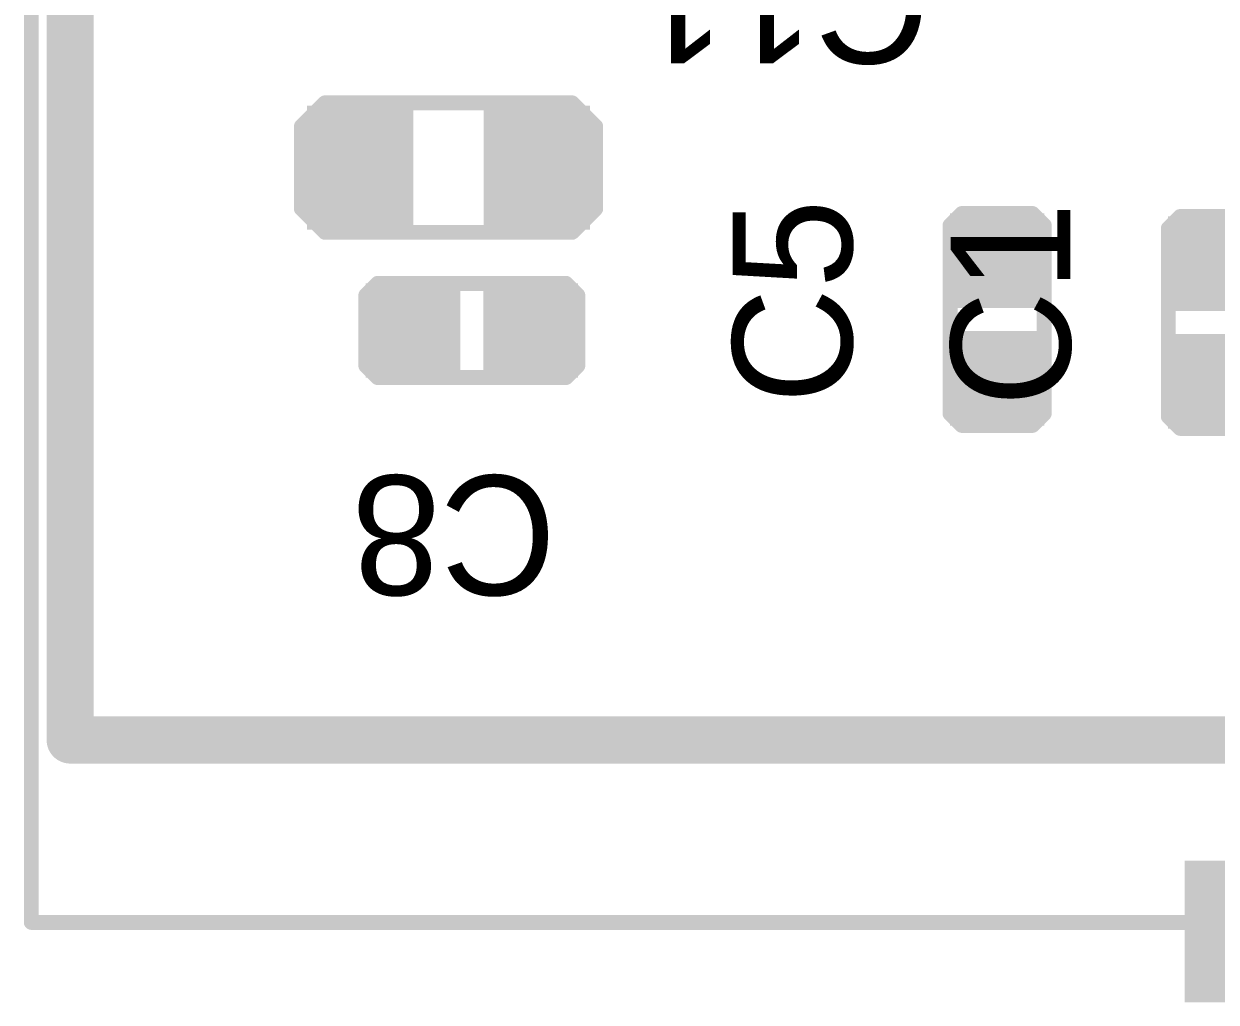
# Model space of a CAD drawing. Extents: x 2.68 to 4.92, y 2.73 to 4.69.
# Drawn here: x 2.9515 to 3.3502, y 2.7413 to 3.0686 of the extents above; entities that cross this region are included whole.
import ezdxf

# ---------------------------------------------------------------- set-up
doc = ezdxf.new("R2010")
doc.units = 0
doc.layers.get('0').update_dxf_attribs({"linetype": 'CONTINUOUS'})
for name, color, linetype in [('BOTTOMLAYER', 5, 'CONTINUOUS'), ('BOTTOMSOLDER', 6, 'CONTINUOUS'), ('MECHANICAL1', 6, 'CONTINUOUS'), ('MULTILAYER', 9, 'CONTINUOUS'), ('TOPLAYER', 1, 'CONTINUOUS'), ('TOPOVERLAY', 2, 'CONTINUOUS'), ('TOPPASTE', 8, 'CONTINUOUS'), ('TOPSOLDER', 216, 'CONTINUOUS')]:
    doc.layers.add(name, color=color, linetype=linetype)

# ---------------------------------------------------------------- blocks, each defined once
blk = doc.blocks.new('0402C_6')
at = {"layer": 'TOPLAYER'}
for points in [[(-0.01181, -0.01181), (0.01181, -0.01181), (-0.01181, 0.01181), (0.01181, 0.01181)], [(0.02756, -0.01181), (0.05118, -0.01181), (0.02756, 0.01181), (0.05118, 0.01181)]]:
    blk.add_solid(points, dxfattribs=at)
at = {"layer": 'TOPOVERLAY', "const_width": 0.005}
for points in [[(-0.01181, 0.01575), (-0.01575, 0.01181)], [(-0.01181, 0.01575), (0.05118, 0.01575)], [(0.05118, 0.01575), (0.05512, 0.01181)], [(-0.01575, 0.01181), (-0.01575, 0.01181)], [(-0.01575, 0.01181), (-0.01575, -0.01181)], [(0.05512, 0.01181), (0.05512, 0.01181)], [(0.05512, 0.01181), (0.05512, -0.01181)], [(-0.01575, -0.01181), (-0.01181, -0.01575)], [(-0.01575, -0.01181), (-0.01575, -0.01181)], [(0.05512, -0.01181), (0.05118, -0.01575)], [(0.05512, -0.01181), (0.05512, -0.01181)], [(-0.01181, -0.01575), (0.05118, -0.01575)], [(0.05118, -0.01575), (0.05118, -0.01575)]]:
    blk.add_lwpolyline(points, dxfattribs=at)
at = {"layer": 'TOPOVERLAY', "const_width": 0.0025}
for points in [[(-0.01306, 0.01575, 1), (-0.01056, 0.01575, 1)], [(-0.01306, 0.01575, 1), (-0.01056, 0.01575, 1)], [(0.04993, 0.01575, 1), (0.05243, 0.01575, 1)], [(0.04993, 0.01575, 1), (0.05243, 0.01575, 1)], [(-0.017, 0.01181, 1), (-0.0145, 0.01181, 1)], [(-0.017, 0.01181, 1), (-0.0145, 0.01181, 1)], [(-0.017, 0.01181, 1), (-0.0145, 0.01181, 1)], [(-0.017, 0.01181, 1), (-0.0145, 0.01181, 1)], [(0.05387, 0.01181, 1), (0.05637, 0.01181, 1)], [(0.05387, 0.01181, 1), (0.05637, 0.01181, 1)], [(0.05387, 0.01181, 1), (0.05637, 0.01181, 1)], [(0.05387, 0.01181, 1), (0.05637, 0.01181, 1)], [(-0.017, -0.01181, 1), (-0.0145, -0.01181, 1)], [(-0.017, -0.01181, 1), (-0.0145, -0.01181, 1)], [(-0.017, -0.01181, 1), (-0.0145, -0.01181, 1)], [(-0.017, -0.01181, 1), (-0.0145, -0.01181, 1)], [(0.05387, -0.01181, 1), (0.05637, -0.01181, 1)], [(0.05387, -0.01181, 1), (0.05637, -0.01181, 1)], [(0.05387, -0.01181, 1), (0.05637, -0.01181, 1)], [(0.05387, -0.01181, 1), (0.05637, -0.01181, 1)], [(-0.01306, -0.01575, 1), (-0.01056, -0.01575, 1)], [(-0.01306, -0.01575, 1), (-0.01056, -0.01575, 1)], [(0.04993, -0.01575, 1), (0.05243, -0.01575, 1)], [(0.04993, -0.01575, 1), (0.05243, -0.01575, 1)], [(0.04993, -0.01575, 1), (0.05243, -0.01575, 1)], [(0.04993, -0.01575, 1), (0.05243, -0.01575, 1)]]:
    blk.add_lwpolyline(points, format="xyb", close=True, dxfattribs=at)
at = {"layer": 'TOPPASTE'}
for points in [[(-0.01181, -0.01181), (0.01181, -0.01181), (-0.01181, 0.01181), (0.01181, 0.01181)], [(0.02756, -0.01181), (0.05118, -0.01181), (0.02756, 0.01181), (0.05118, 0.01181)]]:
    blk.add_solid(points, dxfattribs=at)
at = {"layer": 'TOPSOLDER'}
for points in [[(-0.01581, -0.01581), (0.01581, -0.01581), (-0.01581, 0.01581), (0.01581, 0.01581)], [(0.02356, -0.01581), (0.05518, -0.01581), (0.02356, 0.01581), (0.05518, 0.01581)]]:
    blk.add_solid(points, dxfattribs=at)
blk = doc.blocks.new('0402C_10')
at = {"layer": 'TOPLAYER'}
for points in [[(-0.01181, -0.01181), (0.01181, -0.01181), (-0.01181, 0.01181), (0.01181, 0.01181)], [(0.02756, -0.01181), (0.05118, -0.01181), (0.02756, 0.01181), (0.05118, 0.01181)]]:
    blk.add_solid(points, dxfattribs=at)
at = {"layer": 'TOPOVERLAY', "const_width": 0.005}
for points in [[(-0.01181, 0.01575), (-0.01575, 0.01181)], [(-0.01181, 0.01575), (0.05118, 0.01575)], [(0.05118, 0.01575), (0.05512, 0.01181)], [(-0.01575, 0.01181), (-0.01575, 0.01181)], [(-0.01575, 0.01181), (-0.01575, -0.01181)], [(0.05512, 0.01181), (0.05512, 0.01181)], [(0.05512, 0.01181), (0.05512, -0.01181)], [(-0.01575, -0.01181), (-0.01181, -0.01575)], [(-0.01575, -0.01181), (-0.01575, -0.01181)], [(0.05512, -0.01181), (0.05118, -0.01575)], [(0.05512, -0.01181), (0.05512, -0.01181)], [(-0.01181, -0.01575), (0.05118, -0.01575)], [(0.05118, -0.01575), (0.05118, -0.01575)]]:
    blk.add_lwpolyline(points, dxfattribs=at)
at = {"layer": 'TOPOVERLAY', "const_width": 0.0025}
for points in [[(-0.01306, 0.01575, 1), (-0.01056, 0.01575, 1)], [(-0.01306, 0.01575, 1), (-0.01056, 0.01575, 1)], [(0.04993, 0.01575, 1), (0.05243, 0.01575, 1)], [(0.04993, 0.01575, 1), (0.05243, 0.01575, 1)], [(-0.017, 0.01181, 1), (-0.0145, 0.01181, 1)], [(-0.017, 0.01181, 1), (-0.0145, 0.01181, 1)], [(-0.017, 0.01181, 1), (-0.0145, 0.01181, 1)], [(-0.017, 0.01181, 1), (-0.0145, 0.01181, 1)], [(0.05387, 0.01181, 1), (0.05637, 0.01181, 1)], [(0.05387, 0.01181, 1), (0.05637, 0.01181, 1)], [(0.05387, 0.01181, 1), (0.05637, 0.01181, 1)], [(0.05387, 0.01181, 1), (0.05637, 0.01181, 1)], [(-0.017, -0.01181, 1), (-0.0145, -0.01181, 1)], [(-0.017, -0.01181, 1), (-0.0145, -0.01181, 1)], [(-0.017, -0.01181, 1), (-0.0145, -0.01181, 1)], [(-0.017, -0.01181, 1), (-0.0145, -0.01181, 1)], [(0.05387, -0.01181, 1), (0.05637, -0.01181, 1)], [(0.05387, -0.01181, 1), (0.05637, -0.01181, 1)], [(0.05387, -0.01181, 1), (0.05637, -0.01181, 1)], [(0.05387, -0.01181, 1), (0.05637, -0.01181, 1)], [(-0.01306, -0.01575, 1), (-0.01056, -0.01575, 1)], [(-0.01306, -0.01575, 1), (-0.01056, -0.01575, 1)], [(0.04993, -0.01575, 1), (0.05243, -0.01575, 1)], [(0.04993, -0.01575, 1), (0.05243, -0.01575, 1)], [(0.04993, -0.01575, 1), (0.05243, -0.01575, 1)], [(0.04993, -0.01575, 1), (0.05243, -0.01575, 1)]]:
    blk.add_lwpolyline(points, format="xyb", close=True, dxfattribs=at)
at = {"layer": 'TOPPASTE'}
for points in [[(-0.01181, -0.01181), (0.01181, -0.01181), (-0.01181, 0.01181), (0.01181, 0.01181)], [(0.02756, -0.01181), (0.05118, -0.01181), (0.02756, 0.01181), (0.05118, 0.01181)]]:
    blk.add_solid(points, dxfattribs=at)
at = {"layer": 'TOPSOLDER'}
for points in [[(-0.01581, -0.01581), (0.01581, -0.01581), (-0.01581, 0.01581), (0.01581, 0.01581)], [(0.02356, -0.01581), (0.05518, -0.01581), (0.02356, 0.01581), (0.05518, 0.01581)]]:
    blk.add_solid(points, dxfattribs=at)
blk = doc.blocks.new('0402C_13')
at = {"layer": 'TOPLAYER'}
for points in [[(-0.01181, -0.01181), (0.01181, -0.01181), (-0.01181, 0.01181), (0.01181, 0.01181)], [(0.02756, -0.01181), (0.05118, -0.01181), (0.02756, 0.01181), (0.05118, 0.01181)]]:
    blk.add_solid(points, dxfattribs=at)
at = {"layer": 'TOPOVERLAY', "const_width": 0.005}
for points in [[(-0.01181, 0.01575), (-0.01575, 0.01181)], [(0.05118, 0.01575), (-0.01181, 0.01575)], [(0.05512, 0.01181), (0.05118, 0.01575)], [(-0.01575, 0.01181), (-0.01575, 0.01181)], [(-0.01575, 0.01181), (-0.01575, -0.01181)], [(0.05512, 0.01181), (0.05512, 0.01181)], [(0.05512, 0.01181), (0.05512, -0.01181)], [(-0.01181, -0.01575), (-0.01575, -0.01181)], [(-0.01575, -0.01181), (-0.01575, -0.01181)], [(0.05512, -0.01181), (0.05118, -0.01575)], [(0.05512, -0.01181), (0.05512, -0.01181)], [(0.05118, -0.01575), (-0.01181, -0.01575)], [(0.05118, -0.01575), (0.05118, -0.01575)]]:
    blk.add_lwpolyline(points, dxfattribs=at)
at = {"layer": 'TOPOVERLAY', "const_width": 0.0025}
for points in [[(-0.01306, 0.01575, 1), (-0.01056, 0.01575, 1)], [(-0.01306, 0.01575, 1), (-0.01056, 0.01575, 1)], [(0.04993, 0.01575, 1), (0.05243, 0.01575, 1)], [(0.04993, 0.01575, 1), (0.05243, 0.01575, 1)], [(-0.017, 0.01181, 1), (-0.0145, 0.01181, 1)], [(-0.017, 0.01181, 1), (-0.0145, 0.01181, 1)], [(-0.017, 0.01181, 1), (-0.0145, 0.01181, 1)], [(-0.017, 0.01181, 1), (-0.0145, 0.01181, 1)], [(0.05387, 0.01181, 1), (0.05637, 0.01181, 1)], [(0.05387, 0.01181, 1), (0.05637, 0.01181, 1)], [(0.05387, 0.01181, 1), (0.05637, 0.01181, 1)], [(0.05387, 0.01181, 1), (0.05637, 0.01181, 1)], [(-0.017, -0.01181, 1), (-0.0145, -0.01181, 1)], [(-0.017, -0.01181, 1), (-0.0145, -0.01181, 1)], [(-0.017, -0.01181, 1), (-0.0145, -0.01181, 1)], [(-0.017, -0.01181, 1), (-0.0145, -0.01181, 1)], [(0.05387, -0.01181, 1), (0.05637, -0.01181, 1)], [(0.05387, -0.01181, 1), (0.05637, -0.01181, 1)], [(0.05387, -0.01181, 1), (0.05637, -0.01181, 1)], [(0.05387, -0.01181, 1), (0.05637, -0.01181, 1)], [(-0.01306, -0.01575, 1), (-0.01056, -0.01575, 1)], [(-0.01306, -0.01575, 1), (-0.01056, -0.01575, 1)], [(0.04993, -0.01575, 1), (0.05243, -0.01575, 1)], [(0.04993, -0.01575, 1), (0.05243, -0.01575, 1)], [(0.04993, -0.01575, 1), (0.05243, -0.01575, 1)], [(0.04993, -0.01575, 1), (0.05243, -0.01575, 1)]]:
    blk.add_lwpolyline(points, format="xyb", close=True, dxfattribs=at)
at = {"layer": 'TOPPASTE'}
for points in [[(-0.01181, -0.01181), (0.01181, -0.01181), (-0.01181, 0.01181), (0.01181, 0.01181)], [(0.02756, -0.01181), (0.05118, -0.01181), (0.02756, 0.01181), (0.05118, 0.01181)]]:
    blk.add_solid(points, dxfattribs=at)
at = {"layer": 'TOPSOLDER'}
for points in [[(-0.01581, -0.01581), (0.01581, -0.01581), (-0.01581, 0.01581), (0.01581, 0.01581)], [(0.02356, -0.01581), (0.05518, -0.01581), (0.02356, 0.01581), (0.05518, 0.01581)]]:
    blk.add_solid(points, dxfattribs=at)
blk = doc.blocks.new('0603C_14')
at = {"layer": 'TOPLAYER'}
for points in [[(-0.01378, -0.01673), (0.01378, -0.01673), (-0.01378, 0.01673), (0.01378, 0.01673)], [(0.04528, -0.01673), (0.07283, -0.01673), (0.04528, 0.01673), (0.07283, 0.01673)]]:
    blk.add_solid(points, dxfattribs=at)
at = {"layer": 'TOPOVERLAY', "const_width": 0.005}
for points in [[(-0.01969, 0.01378), (-0.01181, 0.02165)], [(-0.01181, 0.02165), (0.07087, 0.02165)], [(0.07087, 0.02165), (0.07874, 0.01378)], [(-0.01969, -0.01378), (-0.01969, 0.01378)], [(0.07874, -0.01378), (0.07874, 0.01378)], [(-0.01969, -0.01378), (-0.01181, -0.02165)], [(0.07087, -0.02165), (0.07874, -0.01378)], [(-0.01181, -0.02165), (0.07087, -0.02165)]]:
    blk.add_lwpolyline(points, dxfattribs=at)
at = {"layer": 'TOPOVERLAY', "const_width": 0.0025}
for points in [[(-0.01306, 0.02165, 1), (-0.01056, 0.02165, 1)], [(-0.01306, 0.02165, 1), (-0.01056, 0.02165, 1)], [(0.06962, 0.02165, 1), (0.07212, 0.02165, 1)], [(0.06962, 0.02165, 1), (0.07212, 0.02165, 1)], [(-0.02093, 0.01378, 1), (-0.01843, 0.01378, 1)], [(-0.02093, 0.01378, 1), (-0.01843, 0.01378, 1)], [(0.07749, 0.01378, 1), (0.07999, 0.01378, 1)], [(0.07749, 0.01378, 1), (0.07999, 0.01378, 1)], [(-0.02093, -0.01378, 1), (-0.01843, -0.01378, 1)], [(-0.02093, -0.01378, 1), (-0.01843, -0.01378, 1)], [(0.07749, -0.01378, 1), (0.07999, -0.01378, 1)], [(0.07749, -0.01378, 1), (0.07999, -0.01378, 1)], [(-0.01306, -0.02165, 1), (-0.01056, -0.02165, 1)], [(-0.01306, -0.02165, 1), (-0.01056, -0.02165, 1)], [(0.06962, -0.02165, 1), (0.07212, -0.02165, 1)], [(0.06962, -0.02165, 1), (0.07212, -0.02165, 1)]]:
    blk.add_lwpolyline(points, format="xyb", close=True, dxfattribs=at)
at = {"layer": 'TOPPASTE'}
for points in [[(-0.01378, -0.01673), (0.01378, -0.01673), (-0.01378, 0.01673), (0.01378, 0.01673)], [(0.04528, -0.01673), (0.07283, -0.01673), (0.04528, 0.01673), (0.07283, 0.01673)]]:
    blk.add_solid(points, dxfattribs=at)
at = {"layer": 'TOPSOLDER'}
for points in [[(-0.01778, -0.02073), (0.01778, -0.02073), (-0.01778, 0.02073), (0.01778, 0.02073)], [(0.04128, -0.02073), (0.07683, -0.02073), (0.04128, 0.02073), (0.07683, 0.02073)]]:
    blk.add_solid(points, dxfattribs=at)
blk = doc.blocks.new('_____________36')
at = {"layer": 'BOTTOMLAYER'}
blk.add_solid([(-0.01772, -0.02269), (0.01772, -0.02269), (-0.01772, 0.01668), (0.01772, 0.01668)], dxfattribs=at)
at = {"layer": 'BOTTOMSOLDER'}
blk.add_solid([(-0.02172, -0.02669), (0.02172, -0.02669), (-0.02172, 0.02068), (0.02172, 0.02068)], dxfattribs=at)
at = {"layer": 'MULTILAYER'}
blk.add_solid([(-0.01772, -0.02269), (0.01772, -0.02269), (-0.01772, 0.01668), (0.01772, 0.01668)], dxfattribs=at)
at = {"layer": 'TOPLAYER'}
blk.add_solid([(-0.01772, -0.02269), (0.01772, -0.02269), (-0.01772, 0.01668), (0.01772, 0.01668)], dxfattribs=at)
at = {"layer": 'TOPSOLDER'}
blk.add_solid([(-0.02172, -0.02669), (0.02172, -0.02669), (-0.02172, 0.02068), (0.02172, 0.02068)], dxfattribs=at)

msp = doc.modelspace()

# ---------------------------------------------------------------- linework, layer by layer
at = {"layer": 'MECHANICAL1', "const_width": 0.005}
for points in [[(2.954, 2.768), (2.954, 4.65776)], [(2.954, 2.768), (4.84376, 2.768)]]:
    msp.add_lwpolyline(points, dxfattribs=at)
at = {"layer": 'MECHANICAL1', "const_width": 0.0025}
msp.add_lwpolyline([(2.95275, 2.768, 1), (2.95525, 2.768, 1)], format="xyb", close=True, dxfattribs=at)
msp.add_lwpolyline([(2.95275, 2.768, 1), (2.95525, 2.768, 1)], format="xyb", close=True, dxfattribs=at)
at = {"layer": 'TOPSOLDER', "const_width": 0.01575}
for points in [[(2.967, 2.829), (2.967, 4.429)], [(2.967, 2.829), (4.831, 2.829)]]:
    msp.add_lwpolyline(points, dxfattribs=at)
at = {"layer": 'TOPSOLDER', "const_width": 0.00787}
msp.add_lwpolyline([(2.96306, 2.829, 1), (2.97094, 2.829, 1)], format="xyb", close=True, dxfattribs=at)
msp.add_lwpolyline([(2.96306, 2.829, 1), (2.97094, 2.829, 1)], format="xyb", close=True, dxfattribs=at)

# ---------------------------------------------------------------- block references
for name, p, rotation in [('0603C_14', (3.064, 3.02049), 360), ('0402C_10', (3.277, 2.95), 90), ('0402C_6', (3.35, 2.949), 90), ('0402C_13', (3.121, 2.966), 180), ('_____________36', (3.36148, 2.768), 360)]:
    msp.add_blockref(name, p, dxfattribs=dict(rotation=rotation))

# ---------------------------------------------------------------- texts
at = {"layer": 'TOPOVERLAY'}
for s, rotation, p in [('C11', 180, (3.2545, 3.09536)), ('C5', 90, (3.2285, 2.9415)), ('C1', 90, (3.3015, 2.9405)), ('C8', 180, (3.1295, 2.9175))]:
    msp.add_text(s, height=0.04, rotation=rotation, dxfattribs=at).set_placement(p)

doc.saveas('drawing.dxf')
